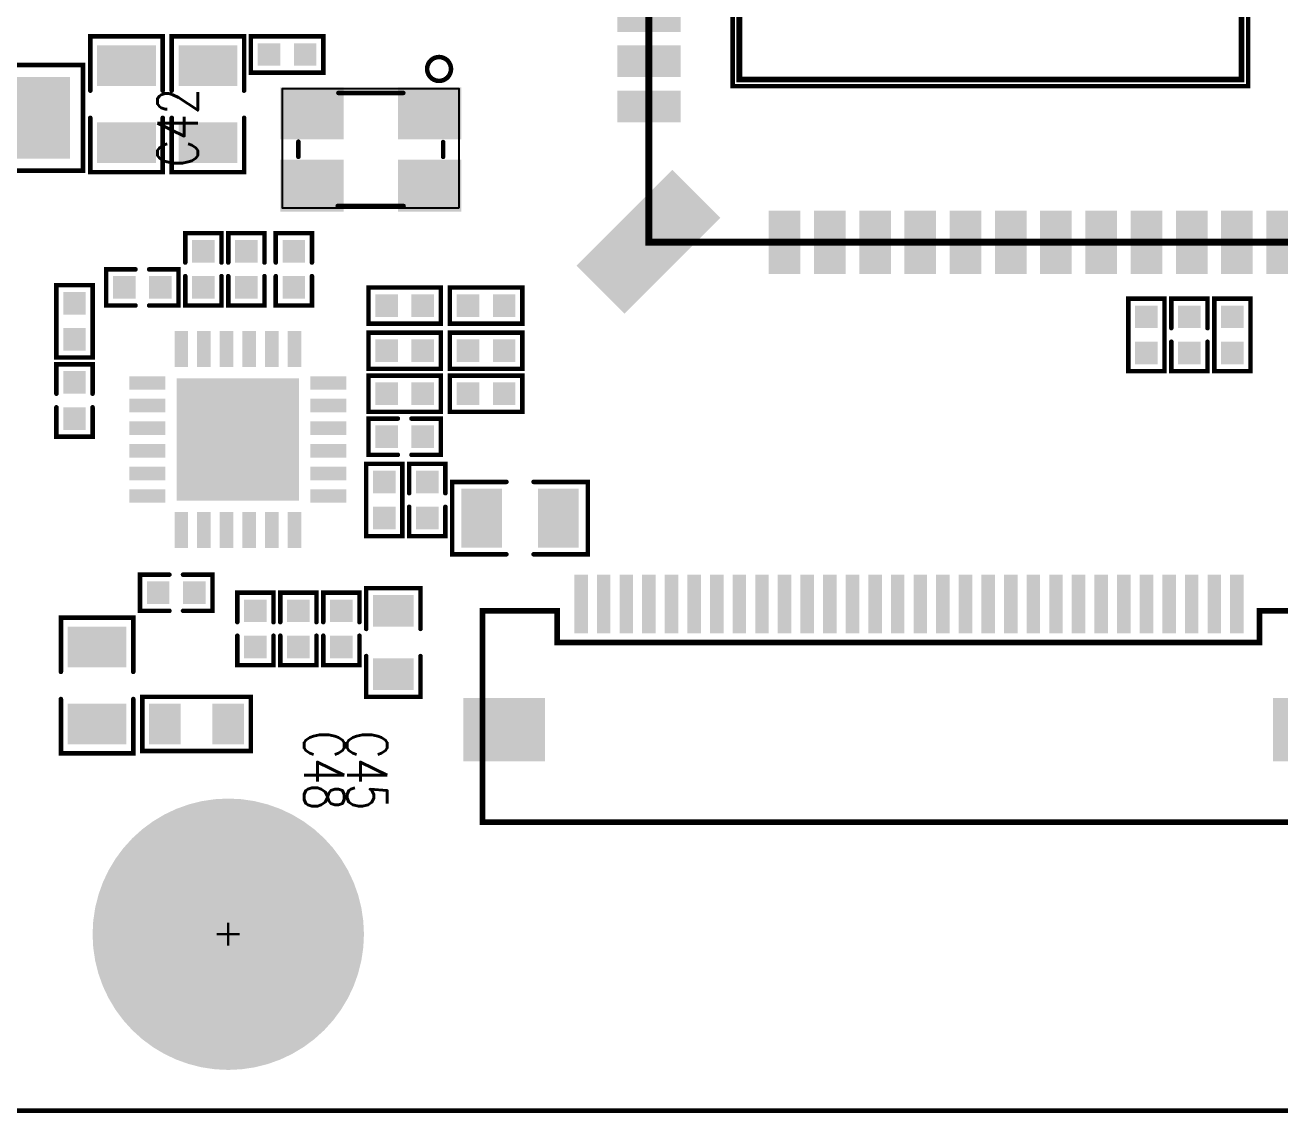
# Model space of a CAD drawing. Extents: x -122 to 0, y 0 to 77.
# Drawn here: x -100.49 to -72.75, y -0.05 to 24 of the extents above; entities that cross this region are included whole.
import ezdxf

# ---------------------------------------------------------------- set-up
doc = ezdxf.new("R2010")
doc.units = 0
doc.linetypes.add('KEEPOUT_00001000$0', pattern=[2, 1, 1])
for name, color, linetype in [('BOARD_CUTOUT_00', 255, 'CONTINUOUS'), ('BOARD_OUTLINE_00', 255, 'CONTINUOUS'), ('DRIL_PLTE_THRU_01', 34, 'CONTINUOUS'), ('DRIL_SYMBOL', 255, 'CONTINUOUS'), ('KEEPOUT_01', 130, 'CONTINUOUS'), ('PADS_INNER', 43, 'CONTINUOUS'), ('PADS_TOP', 43, 'CONTINUOUS'), ('PART_NAME_01', 254, 'CONTINUOUS'), ('PART_TOP_2DLINE_00', 253, 'CONTINUOUS'), ('PART_TOP_2DLINE_01', 253, 'CONTINUOUS')]:
    doc.layers.add(name, color=color, linetype=linetype)
doc.styles.add('W0$127', font='simplex', dxfattribs={"width": 0.75})

# ---------------------------------------------------------------- blocks, each defined once
blk = doc.blocks.new('SMOOTH_0$1')
at = {"const_width": 0.05}
blk.add_lwpolyline([(-0.025, 0, 1), (0.025, 0, 1)], format="xyb", close=True, dxfattribs=at)
blk = doc.blocks.new('BOARD_33')
at = {"layer": 'BOARD_CUTOUT_00', "const_width": 0.1}
blk.add_lwpolyline([(43.8, -28.8), (37.2, -28.8), (37.2, -41.3), (35.15, -41.3), (35.15, -52.75), (46.55, -52.75), (46.55, -42.65), (54.15, -42.65), (54.15, -32.9), (43.8, -32.9)], close=True, dxfattribs=at)
at = {"layer": 'BOARD_OUTLINE_00', "const_width": 0.1}
blk.add_lwpolyline([(0, -0.4), (120, -0.4), (120, -75.4), (0, -75.4)], close=True, dxfattribs=at)
at = {"layer": 'BOARD_CUTOUT_00'}
for p in [(35.15, -52.75), (46.55, -52.75)]:
    blk.add_blockref('SMOOTH_0$1', p, dxfattribs=at)
blk = doc.blocks.new('PART_BODY_TOP_44')
at = {"layer": 'PART_TOP_2DLINE_00', "const_width": 0.1}
for points in [[(-0.15, 0.4), (-0.8, 0.4), (-0.8, -0.4), (-0.15, -0.4)], [(0.15, -0.4), (0.8, -0.4), (0.8, 0.4), (0.15, 0.4)]]:
    blk.add_lwpolyline(points, dxfattribs=at)
at = {"layer": 'PART_TOP_2DLINE_00'}
for p in [(-0.8, 0.4), (-0.15, 0.4), (0.15, 0.4), (0.8, 0.4), (-0.8, -0.4), (-0.15, -0.4), (0.15, -0.4), (0.8, -0.4)]:
    blk.add_blockref('SMOOTH_0$1', p, dxfattribs=at)
blk = doc.blocks.new('DRIL_HOLE_0')
blk.add_lwpolyline([(0, 0, 1), (0, 0, 1)], format="xyb", close=True)
blk = doc.blocks.new('PAD_0')
blk.add_lwpolyline([(0, 0, 1), (0, 0, 1)], format="xyb", close=True)
blk = doc.blocks.new('PAD_5')
at = {"const_width": 0.5}
blk.add_lwpolyline([(-0.25, 0), (0.25, 0)], dxfattribs=at)
blk = doc.blocks.new('STK_TOP_7')
at = {"layer": 'DRIL_PLTE_THRU_01'}
blk.add_blockref('DRIL_HOLE_0', (0, 0), dxfattribs=at)
at = {"layer": 'PADS_INNER'}
blk.add_blockref('PAD_0', (0, 0), dxfattribs=at)
at = {"layer": 'PADS_TOP'}
blk.add_blockref('PAD_5', (0, 0), dxfattribs=at)
blk = doc.blocks.new('SYM_TOP_5')
for name, p in [('PART_BODY_TOP_44', (0, 0)), ('STK_TOP_7', (-0.4, 0)), ('STK_TOP_7', (0.4, 0))]:
    blk.add_blockref(name, p)
blk = doc.blocks.new('PART_TOP_3')
blk.add_blockref('SYM_TOP_5', (0, 0))
blk = doc.blocks.new('PART_TOP_12')
blk.add_blockref('SYM_TOP_5', (0, 0))
blk = doc.blocks.new('PART_TOP_13')
blk.add_blockref('SYM_TOP_5', (0, 0))
blk = doc.blocks.new('PART_TOP_14')
blk.add_blockref('SYM_TOP_5', (0, 0))
blk = doc.blocks.new('PART_TOP_16')
blk.add_blockref('SYM_TOP_5', (0, 0))
blk = doc.blocks.new('PART_TOP_17')
blk.add_blockref('SYM_TOP_5', (0, 0))
blk = doc.blocks.new('SMOOTH_0$127')
at = {"const_width": 0.0635}
blk.add_lwpolyline([(-0.03175, 0, 1), (0.03175, 0, 1)], format="xyb", close=True, dxfattribs=at)
blk = doc.blocks.new('PART_BODY_TOP_54')
at = {"layer": 'PART_TOP_2DLINE_01', "const_width": 0.127}
blk.add_lwpolyline([(-16.68, -0.15), (-16.68, -4.825), (1.9, -4.825), (1.9, -0.15), (0.5, -0.15), (0.5, -0.85), (-15.03, -0.85), (-15.03, -0.15)], close=True, dxfattribs=at)
at = {"layer": 'PART_TOP_2DLINE_01'}
for p in [(-16.68, -0.15), (-15.03, -0.15), (0.5, -0.15), (1.9, -0.15), (-15.03, -0.85), (0.5, -0.85), (-16.68, -4.825), (1.9, -4.825)]:
    blk.add_blockref('SMOOTH_0$127', p, dxfattribs=at)
blk = doc.blocks.new('PAD_25')
at = {"const_width": 0.3}
blk.add_lwpolyline([(-0.65, 0), (0.65, 0)], dxfattribs=at)
blk = doc.blocks.new('STK_TOP_23')
at = {"layer": 'DRIL_PLTE_THRU_01'}
blk.add_blockref('DRIL_HOLE_0', (0, 0), dxfattribs=at)
at = {"layer": 'PADS_INNER'}
blk.add_blockref('PAD_0', (0, 0), dxfattribs=at)
at = {"layer": 'PADS_TOP', "rotation": 90}
blk.add_blockref('PAD_25', (0, 0), dxfattribs=at)
blk = doc.blocks.new('PAD_26')
at = {"const_width": 1.4}
blk.add_lwpolyline([(-0.9, 0), (0.9, 0)], dxfattribs=at)
blk = doc.blocks.new('STK_TOP_24')
at = {"layer": 'DRIL_PLTE_THRU_01'}
blk.add_blockref('DRIL_HOLE_0', (0, 0), dxfattribs=at)
at = {"layer": 'PADS_INNER'}
blk.add_blockref('PAD_0', (0, 0), dxfattribs=at)
at = {"layer": 'PADS_TOP'}
blk.add_blockref('PAD_26', (0, 0), dxfattribs=at)
blk = doc.blocks.new('SYM_TOP_15')
for name, p in [('STK_TOP_23', (-14.5, 0)), ('STK_TOP_23', (-14, 0)), ('STK_TOP_23', (-13.5, 0)), ('STK_TOP_23', (-13, 0)), ('STK_TOP_23', (-12.5, 0)), ('STK_TOP_23', (-12, 0)), ('STK_TOP_23', (-11.5, 0)), ('STK_TOP_23', (-11, 0)), ('STK_TOP_23', (-10.5, 0)), ('STK_TOP_23', (-10, 0)), ('STK_TOP_23', (-9.5, 0)), ('STK_TOP_23', (-9, 0)), ('STK_TOP_23', (-8.5, 0)), ('STK_TOP_23', (-8, 0)), ('STK_TOP_23', (-7.5, 0)), ('STK_TOP_23', (-7, 0)), ('STK_TOP_23', (-6.5, 0)), ('STK_TOP_23', (-6, 0)), ('STK_TOP_23', (-5.5, 0)), ('STK_TOP_23', (-5, 0)), ('STK_TOP_23', (-4.5, 0)), ('STK_TOP_23', (-4, 0)), ('STK_TOP_23', (-3.5, 0)), ('STK_TOP_23', (-3, 0)), ('STK_TOP_23', (-2.5, 0)), ('STK_TOP_23', (-2, 0)), ('STK_TOP_23', (-1.5, 0)), ('STK_TOP_23', (-1, 0)), ('STK_TOP_23', (-0.5, 0)), ('STK_TOP_23', (0, 0)), ('PART_BODY_TOP_54', (0, 0)), ('STK_TOP_24', (-16.2, -2.775)), ('STK_TOP_24', (1.7, -2.775))]:
    blk.add_blockref(name, p)
blk = doc.blocks.new('PART_TOP_54')
blk.add_blockref('SYM_TOP_15', (0, 0))
blk = doc.blocks.new('PART_BODY_TOP_66')
at = {"layer": 'PART_TOP_2DLINE_01', "const_width": 0.1}
blk.add_lwpolyline([(-0.8, 0.4), (0.8, 0.4), (0.8, -0.4), (-0.8, -0.4)], close=True, dxfattribs=at)
at = {"layer": 'PART_TOP_2DLINE_01'}
for p in [(-0.8, 0.4), (0.8, 0.4), (-0.8, -0.4), (0.8, -0.4)]:
    blk.add_blockref('SMOOTH_0$1', p, dxfattribs=at)
blk = doc.blocks.new('SYM_TOP_27')
for name, p in [('PART_BODY_TOP_66', (0, 0)), ('STK_TOP_7', (-0.4, 0)), ('STK_TOP_7', (0.4, 0))]:
    blk.add_blockref(name, p)
blk = doc.blocks.new('PART_TOP_78')
blk.add_blockref('SYM_TOP_27', (0, 0))
blk = doc.blocks.new('PART_TOP_94')
blk.add_blockref('SYM_TOP_27', (0, 0))
blk = doc.blocks.new('PART_TOP_113')
blk.add_blockref('SYM_TOP_27', (0, 0))
blk = doc.blocks.new('PART_TOP_114')
blk.add_blockref('SYM_TOP_27', (0, 0))
blk = doc.blocks.new('PART_TOP_115')
blk.add_blockref('SYM_TOP_27', (0, 0))
blk = doc.blocks.new('PART_TOP_116')
blk.add_blockref('SYM_TOP_27', (0, 0))
blk = doc.blocks.new('SMOOTH_0$1524')
at = {"const_width": 0.0762}
blk.add_lwpolyline([(-0.0381, 0, 1), (0.0381, 0, 1)], format="xyb", close=True, dxfattribs=at)
blk = doc.blocks.new('PART_BODY_TOP_73')
at = {"layer": 'PART_TOP_2DLINE_01'}
for points, const_width in [([(-3, 35), (32, 35), (32, 0), (-3, 0)], 0.152), ([(0.6, 33), (11.7, 33), (11.7, 26.9), (17.3, 26.9), (17.3, 30.9), (24.2, 30.9), (24.2, 24.7), (20, 24.7), (20, 14.5), (19.8, 14.3), (10.7, 14.3), (10.7, 21.9), (0.6, 21.9)], 0.127)]:
    blk.add_lwpolyline(points, close=True, dxfattribs=dict(at, const_width=const_width))
for name, p in [('SMOOTH_0$1524', (-3, 35)), ('SMOOTH_0$127', (0.6, 33)), ('SMOOTH_0$127', (0.6, 21.9))]:
    blk.add_blockref(name, p, dxfattribs=at)
blk = doc.blocks.new('PAD_48')
blk.add_lwpolyline([(0, 0), (0, 0)])
blk = doc.blocks.new('PAD_51')
at = {"const_width": 0.7}
blk.add_lwpolyline([(-0.7, 0), (0.7, 0)], dxfattribs=at)
blk = doc.blocks.new('STK_TOP_55')
at = {"layer": 'DRIL_PLTE_THRU_01'}
blk.add_blockref('DRIL_HOLE_0', (0, 0), dxfattribs=at)
at = {"layer": 'PADS_INNER'}
blk.add_blockref('PAD_48', (0, 0), dxfattribs=at)
at = {"layer": 'PADS_TOP', "rotation": 90}
blk.add_blockref('PAD_51', (0, 0), dxfattribs=at)
blk = doc.blocks.new('STK_TOP_54')
at = {"layer": 'DRIL_PLTE_THRU_01'}
blk.add_blockref('DRIL_HOLE_0', (0, 0), dxfattribs=at)
at = {"layer": 'PADS_INNER'}
blk.add_blockref('PAD_48', (0, 0), dxfattribs=at)
at = {"layer": 'PADS_TOP'}
blk.add_blockref('PAD_51', (0, 0), dxfattribs=at)
blk = doc.blocks.new('PAD_52')
at = {"const_width": 1.5}
blk.add_lwpolyline([(-1.5, 0), (1.5, 0)], dxfattribs=at)
blk = doc.blocks.new('STK_TOP_57')
at = {"layer": 'DRIL_PLTE_THRU_01'}
blk.add_blockref('DRIL_HOLE_0', (0, 0), dxfattribs=at)
at = {"layer": 'PADS_INNER'}
blk.add_blockref('PAD_48', (0, 0), dxfattribs=at)
at = {"layer": 'PADS_TOP', "rotation": 135}
blk.add_blockref('PAD_52', (0, 0), dxfattribs=at)
blk = doc.blocks.new('SYM_TOP_34')
for name, p in [('STK_TOP_57', (-2.99, 35.01)), ('STK_TOP_55', (0, 35)), ('STK_TOP_55', (1, 35)), ('STK_TOP_55', (2, 35)), ('PART_BODY_TOP_73', (0, 0)), ('STK_TOP_54', (-3, 32)), ('STK_TOP_54', (-3, 31)), ('STK_TOP_54', (-3, 30)), ('STK_TOP_54', (-3, 29)), ('STK_TOP_54', (-3, 28)), ('STK_TOP_54', (-3, 27)), ('STK_TOP_54', (-3, 26)), ('STK_TOP_54', (-3, 25)), ('STK_TOP_54', (-3, 24)), ('STK_TOP_54', (-3, 23)), ('STK_TOP_54', (-3, 22)), ('STK_TOP_54', (-3, 21))]:
    blk.add_blockref(name, p)
blk = doc.blocks.new('PART_TOP_153')
blk.add_blockref('SYM_TOP_34', (0, 0))
blk = doc.blocks.new('PAD_64')
at = {"const_width": 0.29997}
blk.add_lwpolyline([(-0.40005, 0), (0.40005, 0)], dxfattribs=at)
blk = doc.blocks.new('STK_TOP_73')
at = {"layer": 'DRIL_PLTE_THRU_01'}
blk.add_blockref('DRIL_HOLE_0', (0, 0), dxfattribs=at)
at = {"layer": 'PADS_INNER'}
blk.add_blockref('PAD_0', (0, 0), dxfattribs=at)
at = {"layer": 'PADS_TOP', "rotation": 90}
blk.add_blockref('PAD_64', (0, 0), dxfattribs=at)
blk = doc.blocks.new('STK_TOP_74')
at = {"layer": 'DRIL_PLTE_THRU_01'}
blk.add_blockref('DRIL_HOLE_0', (0, 0), dxfattribs=at)
at = {"layer": 'PADS_INNER'}
blk.add_blockref('PAD_0', (0, 0), dxfattribs=at)
at = {"layer": 'PADS_TOP'}
blk.add_blockref('PAD_64', (0, 0), dxfattribs=at)
blk = doc.blocks.new('PAD_65')
at = {"const_width": 2.70002}
blk.add_lwpolyline([(-1.35001, 0), (1.35001, 0)], dxfattribs=at)
blk = doc.blocks.new('STK_TOP_75')
at = {"layer": 'DRIL_PLTE_THRU_01'}
blk.add_blockref('DRIL_HOLE_0', (0, 0), dxfattribs=at)
at = {"layer": 'PADS_INNER'}
blk.add_blockref('PAD_0', (0, 0), dxfattribs=at)
at = {"layer": 'PADS_TOP'}
blk.add_blockref('PAD_65', (0, 0), dxfattribs=at)
blk = doc.blocks.new('SYM_TOP_43')
for name, p in [('STK_TOP_73', (-1.138, 2.062)), ('STK_TOP_73', (-0.638, 2.062)), ('STK_TOP_73', (-0.138, 2.062)), ('STK_TOP_73', (0.362, 2.062)), ('STK_TOP_73', (0.862, 2.062)), ('STK_TOP_73', (1.362, 2.062)), ('STK_TOP_75', (0.112, 0.062)), ('STK_TOP_74', (-1.888, 1.312)), ('STK_TOP_74', (2.112, 1.312)), ('STK_TOP_74', (-1.888, 0.812)), ('STK_TOP_74', (2.112, 0.812)), ('STK_TOP_74', (-1.888, 0.312)), ('STK_TOP_74', (2.112, 0.312)), ('STK_TOP_74', (-1.888, -0.188)), ('STK_TOP_74', (2.112, -0.188)), ('STK_TOP_74', (-1.888, -0.688)), ('STK_TOP_74', (2.112, -0.688)), ('STK_TOP_74', (-1.888, -1.188)), ('STK_TOP_74', (2.112, -1.188)), ('STK_TOP_73', (-1.138, -1.938)), ('STK_TOP_73', (-0.638, -1.938)), ('STK_TOP_73', (-0.138, -1.938)), ('STK_TOP_73', (0.362, -1.938)), ('STK_TOP_73', (0.862, -1.938)), ('STK_TOP_73', (1.362, -1.938))]:
    blk.add_blockref(name, p)
blk = doc.blocks.new('PART_TOP_161')
blk.add_blockref('SYM_TOP_43', (0, 0))
blk = doc.blocks.new('PART_BODY_TOP_85')
at = {"layer": 'KEEPOUT_01', "linetype": 'KEEPOUT_00001000$0'}
blk.add_lwpolyline([(-1.95, 1.3), (1.95, 1.3), (1.95, -1.35), (-1.95, -1.35)], close=True, dxfattribs=at)
at = {"layer": 'PART_TOP_2DLINE_01', "const_width": 0.1}
for points in [[(-0.726, 1.25), (0.73, 1.25)], [(-1.6, -0.164), (-1.6, 0.163)], [(1.6, -0.172), (1.6, 0.163)], [(-0.72, -1.25), (0.715, -1.25)]]:
    blk.add_lwpolyline(points, dxfattribs=at)
blk.add_lwpolyline([(-1.247, -1.78, 1), (-1.774, -1.78, 1)], format="xyb", close=True, dxfattribs=at)
at = {"layer": 'PART_TOP_2DLINE_01'}
for p in [(-0.726, 1.25), (0.73, 1.25), (-1.6, 0.163), (1.6, 0.163), (-1.6, -0.164), (1.6, -0.172), (-0.72, -1.25), (0.715, -1.25)]:
    blk.add_blockref('SMOOTH_0$1', p, dxfattribs=at)
blk = doc.blocks.new('PAD_1')
at = {"const_width": 1.15}
blk.add_lwpolyline([(-0.7, 0), (0.7, 0)], dxfattribs=at)
blk = doc.blocks.new('STK_TOP_78')
at = {"layer": 'DRIL_PLTE_THRU_01'}
blk.add_blockref('DRIL_HOLE_0', (0, 0), dxfattribs=at)
at = {"layer": 'PADS_INNER'}
blk.add_blockref('PAD_0', (0, 0), dxfattribs=at)
at = {"layer": 'PADS_TOP'}
blk.add_blockref('PAD_1', (0, 0), dxfattribs=at)
blk = doc.blocks.new('SYM_TOP_46')
for name, p in [('STK_TOP_78', (-1.3, 0.8)), ('PART_BODY_TOP_85', (0, 0)), ('STK_TOP_78', (1.3, 0.8)), ('STK_TOP_78', (-1.3, -0.8)), ('STK_TOP_78', (1.3, -0.8))]:
    blk.add_blockref(name, p)
blk = doc.blocks.new('PART_TOP_164')
blk.add_blockref('SYM_TOP_46', (0, 0))
blk = doc.blocks.new('PART_TOP_174')
blk.add_blockref('SYM_TOP_5', (0, 0))
blk = doc.blocks.new('PART_TOP_175')
blk.add_blockref('SYM_TOP_5', (0, 0))
blk = doc.blocks.new('DRIL_SYMBOL_3$5')
at = {"layer": 'DRIL_SYMBOL', "const_width": 0.0508}
for points in [[(0, -0.254), (0, 0.254)], [(-0.254, 0), (0.254, 0)]]:
    blk.add_lwpolyline(points, dxfattribs=at)
blk = doc.blocks.new('DRIL_HOLE_3$5')
at = {"const_width": 1.75}
blk.add_lwpolyline([(-0.875, 0, 1), (0.875, 0, 1)], format="xyb", close=True, dxfattribs=at)
blk.add_blockref('DRIL_SYMBOL_3$5', (0, 0))
blk = doc.blocks.new('PAD_71')
at = {"const_width": 2}
blk.add_lwpolyline([(0, -1, 1), (0, 1, 1)], format="xyb", close=True, dxfattribs=at)
blk = doc.blocks.new('PAD_72')
at = {"const_width": 3}
blk.add_lwpolyline([(0, -1.5, 1), (0, 1.5, 1)], format="xyb", close=True, dxfattribs=at)
blk = doc.blocks.new('STK_TOP_82')
at = {"layer": 'DRIL_PLTE_THRU_01'}
blk.add_blockref('DRIL_HOLE_3$5', (0, 0), dxfattribs=at)
at = {"layer": 'PADS_INNER'}
blk.add_blockref('PAD_71', (0, 0), dxfattribs=at)
at = {"layer": 'PADS_TOP'}
blk.add_blockref('PAD_72', (0, 0), dxfattribs=at)
blk = doc.blocks.new('SYM_TOP_52')
blk.add_blockref('STK_TOP_82', (0, 0))
blk = doc.blocks.new('PART_TOP_183')
blk.add_blockref('SYM_TOP_52', (0, 0))
blk = doc.blocks.new('PART_TOP_190')
blk.add_blockref('SYM_TOP_27', (0, 0))
blk = doc.blocks.new('PART_TOP_191')
blk.add_blockref('SYM_TOP_27', (0, 0))
blk = doc.blocks.new('PART_TOP_192')
blk.add_blockref('SYM_TOP_27', (0, 0))
blk = doc.blocks.new('PART_TOP_193')
blk.add_blockref('SYM_TOP_27', (0, 0))
blk = doc.blocks.new('PART_BODY_TOP_46')
at = {"layer": 'PART_TOP_2DLINE_00', "const_width": 0.1}
for points in [[(-0.3, 0.8), (-1.5, 0.8), (-1.5, -0.8), (-0.3, -0.8)], [(0.3, 0.8), (1.5, 0.8), (1.5, -0.8), (0.3, -0.8)]]:
    blk.add_lwpolyline(points, dxfattribs=at)
at = {"layer": 'PART_TOP_2DLINE_00'}
for p in [(-1.5, 0.8), (-0.3, 0.8), (0.3, 0.8), (1.5, 0.8), (-1.5, -0.8), (-0.3, -0.8), (0.3, -0.8), (1.5, -0.8)]:
    blk.add_blockref('SMOOTH_0$1', p, dxfattribs=at)
blk = doc.blocks.new('PAD_2')
at = {"const_width": 0.9}
blk.add_lwpolyline([(-0.65, 0), (0.65, 0)], dxfattribs=at)
blk = doc.blocks.new('STK_TOP_9')
at = {"layer": 'DRIL_PLTE_THRU_01'}
blk.add_blockref('DRIL_HOLE_0', (0, 0), dxfattribs=at)
at = {"layer": 'PADS_INNER'}
blk.add_blockref('PAD_0', (0, 0), dxfattribs=at)
at = {"layer": 'PADS_TOP', "rotation": 90}
blk.add_blockref('PAD_2', (0, 0), dxfattribs=at)
blk = doc.blocks.new('SYM_TOP_7')
for name, p in [('PART_BODY_TOP_46', (0, 0)), ('STK_TOP_9', (-0.85, 0)), ('STK_TOP_9', (0.85, 0))]:
    blk.add_blockref(name, p)
blk = doc.blocks.new('PART_TOP_204')
blk.add_blockref('SYM_TOP_7', (0, 0))
blk = doc.blocks.new('PART_TOP_205')
blk.add_blockref('SYM_TOP_7', (0, 0))
blk = doc.blocks.new('PART_TOP_206')
blk.add_blockref('SYM_TOP_7', (0, 0))
blk = doc.blocks.new('PART_BODY_TOP_45')
at = {"layer": 'PART_TOP_2DLINE_00', "const_width": 0.1}
for points in [[(-0.3, 0.6), (-1.2, 0.6), (-1.2, -0.6), (-0.3, -0.6)], [(0.3, -0.6), (1.2, -0.6), (1.2, 0.6), (0.3, 0.6)]]:
    blk.add_lwpolyline(points, dxfattribs=at)
at = {"layer": 'PART_TOP_2DLINE_00'}
for p in [(-1.2, 0.6), (-0.3, 0.6), (0.3, 0.6), (1.2, 0.6), (-1.2, -0.6), (-0.3, -0.6), (0.3, -0.6), (1.2, -0.6)]:
    blk.add_blockref('SMOOTH_0$1', p, dxfattribs=at)
blk = doc.blocks.new('PAD_6')
at = {"const_width": 0.7}
blk.add_lwpolyline([(-0.45, 0), (0.45, 0)], dxfattribs=at)
blk = doc.blocks.new('STK_TOP_8')
at = {"layer": 'DRIL_PLTE_THRU_01'}
blk.add_blockref('DRIL_HOLE_0', (0, 0), dxfattribs=at)
at = {"layer": 'PADS_INNER'}
blk.add_blockref('PAD_0', (0, 0), dxfattribs=at)
at = {"layer": 'PADS_TOP', "rotation": 90}
blk.add_blockref('PAD_6', (0, 0), dxfattribs=at)
blk = doc.blocks.new('SYM_TOP_6')
for name, p in [('PART_BODY_TOP_45', (0, 0)), ('STK_TOP_8', (-0.7, 0)), ('STK_TOP_8', (0.7, 0))]:
    blk.add_blockref(name, p)
blk = doc.blocks.new('PART_TOP_207')
blk.add_blockref('SYM_TOP_6', (0, 0))
blk = doc.blocks.new('PART_TOP_208')
blk.add_blockref('SYM_TOP_7', (0, 0))
blk = doc.blocks.new('PART_TOP_217')
blk.add_blockref('SYM_TOP_5', (0, 0))
at = {"layer": 'PART_NAME_01', "style": 'W0$127', "width": 0.75}
blk.add_text('C42', height=0.889, dxfattribs=at).set_placement((2.259, 0.126))
blk = doc.blocks.new('PART_TOP_218')
blk.add_blockref('SYM_TOP_5', (0, 0))
at = {"layer": 'PART_NAME_01', "style": 'W0$127', "width": 0.75}
blk.add_text('C45', height=0.889, dxfattribs=at).set_placement((2.259, 0.126))
blk = doc.blocks.new('PART_TOP_219')
blk.add_blockref('SYM_TOP_5', (0, 0))
at = {"layer": 'PART_NAME_01', "style": 'W0$127', "width": 0.75}
blk.add_text('C48', height=0.889, dxfattribs=at).set_placement((2.259, 0.126))
blk = doc.blocks.new('PART_BODY_TOP_47')
at = {"layer": 'PART_TOP_2DLINE_00', "const_width": 0.1}
for points in [[(-0.6096, -1.1684), (-2.4892, -1.1684), (-2.4892, 1.1684), (-0.6096, 1.1684)], [(0.6096, 1.1684), (2.4892, 1.1684), (2.4892, -1.1684), (0.6096, -1.1684)]]:
    blk.add_lwpolyline(points, dxfattribs=at)
at = {"layer": 'PART_TOP_2DLINE_00'}
for p in [(-2.4892, 1.1684), (-0.6096, 1.1684), (0.6096, 1.1684), (2.4892, 1.1684), (-2.4892, -1.1684), (-0.6096, -1.1684), (0.6096, -1.1684), (2.4892, -1.1684)]:
    blk.add_blockref('SMOOTH_0$1', p, dxfattribs=at)
blk = doc.blocks.new('PAD_74')
at = {"const_width": 1.6}
blk.add_lwpolyline([(-0.9, 0), (0.9, 0)], dxfattribs=at)
blk = doc.blocks.new('STK_TOP_10')
at = {"layer": 'DRIL_PLTE_THRU_01'}
blk.add_blockref('DRIL_HOLE_0', (0, 0), dxfattribs=at)
at = {"layer": 'PADS_INNER'}
blk.add_blockref('PAD_0', (0, 0), dxfattribs=at)
at = {"layer": 'PADS_TOP', "rotation": 90}
blk.add_blockref('PAD_74', (0, 0), dxfattribs=at)
blk = doc.blocks.new('SYM_TOP_8')
for name, p in [('STK_TOP_10', (-1.4, 0)), ('STK_TOP_10', (1.4, 0)), ('PART_BODY_TOP_47', (0, 0))]:
    blk.add_blockref(name, p)
blk = doc.blocks.new('PART_TOP_230')
blk.add_blockref('SYM_TOP_8', (0, 0))
blk = doc.blocks.new('PART_TOP_231')
blk.add_blockref('SYM_TOP_5', (0, 0))
blk = doc.blocks.new('PART_BODY_TOP_70')
at = {"layer": 'PART_TOP_2DLINE_00', "const_width": 0.1}
blk.add_lwpolyline([(-1.2, 0.6), (1.2, 0.6), (1.2, -0.6), (-1.2, -0.6)], close=True, dxfattribs=at)
at = {"layer": 'PART_TOP_2DLINE_00'}
for p in [(-1.2, 0.6), (1.2, 0.6), (-1.2, -0.6), (1.2, -0.6)]:
    blk.add_blockref('SMOOTH_0$1', p, dxfattribs=at)
blk = doc.blocks.new('SYM_TOP_31')
for name, p in [('PART_BODY_TOP_70', (0, 0)), ('STK_TOP_8', (-0.7, 0)), ('STK_TOP_8', (0.7, 0))]:
    blk.add_blockref(name, p)
blk = doc.blocks.new('PART_TOP_237')
blk.add_blockref('SYM_TOP_31', (0, 0))
blk = doc.blocks.new('PART_TOP_238')
blk.add_blockref('SYM_TOP_27', (0, 0))

msp = doc.modelspace()

# ---------------------------------------------------------------- block references
for name, p in [('BOARD_33', (-120, 75.4)), ('PART_TOP_191', (-94.7, 23.35)), ('PART_TOP_192', (-92.1, 17.8)), ('PART_TOP_116', (-92.1, 16.8)), ('PART_TOP_114', (-92.1, 15.85)), ('PART_TOP_231', (-92.1, 14.9)), ('PART_TOP_206', (-89.55, 13.1)), ('PART_TOP_54', (-73.7, 11.2)), ('PART_TOP_237', (-96.7, 8.55)), ('PART_TOP_183', (-96, 3.9))]:
    msp.add_blockref(name, p)
for name, p, rotation in [('PART_TOP_153', (-51.7, 22.2), 90), ('PART_TOP_230', (-101.7, 21.95), 180), ('PART_TOP_204', (-98.25, 22.25), 270), ('PART_TOP_205', (-96.45, 22.25), 270), ('PART_TOP_164', (-92.85, 21.25), 180), ('PART_TOP_217', (-96.55, 18.6), 90), ('PART_TOP_16', (-95.6, 18.6), 90), ('PART_TOP_14', (-94.55, 18.6), 90), ('PART_TOP_17', (-97.9, 18.2), 180), ('PART_TOP_115', (-99.4, 17.45), 270), ('PART_TOP_238', (-90.3, 17.8), 180), ('PART_TOP_94', (-75.7, 17.15), 270), ('PART_TOP_3', (-74.75, 17.15), 270), ('PART_TOP_78', (-73.8, 17.15), 90), ('PART_TOP_161', (-95.85, 14.95), 270), ('PART_TOP_190', (-90.3, 16.8), 180), ('PART_TOP_12', (-99.4, 15.7), 270), ('PART_TOP_113', (-90.3, 15.85), 180), ('PART_TOP_193', (-92.55, 13.5), 270), ('PART_TOP_175', (-91.6, 13.5), 90), ('PART_TOP_174', (-97.15, 11.45), 180), ('PART_TOP_13', (-95.4, 10.65), 270), ('PART_TOP_219', (-94.45, 10.65), 270), ('PART_TOP_218', (-93.5, 10.65), 270), ('PART_TOP_207', (-92.35, 10.35), 270), ('PART_TOP_208', (-98.9, 9.4), 90)]:
    msp.add_blockref(name, p, dxfattribs=dict(rotation=rotation))

doc.saveas('drawing.dxf')
